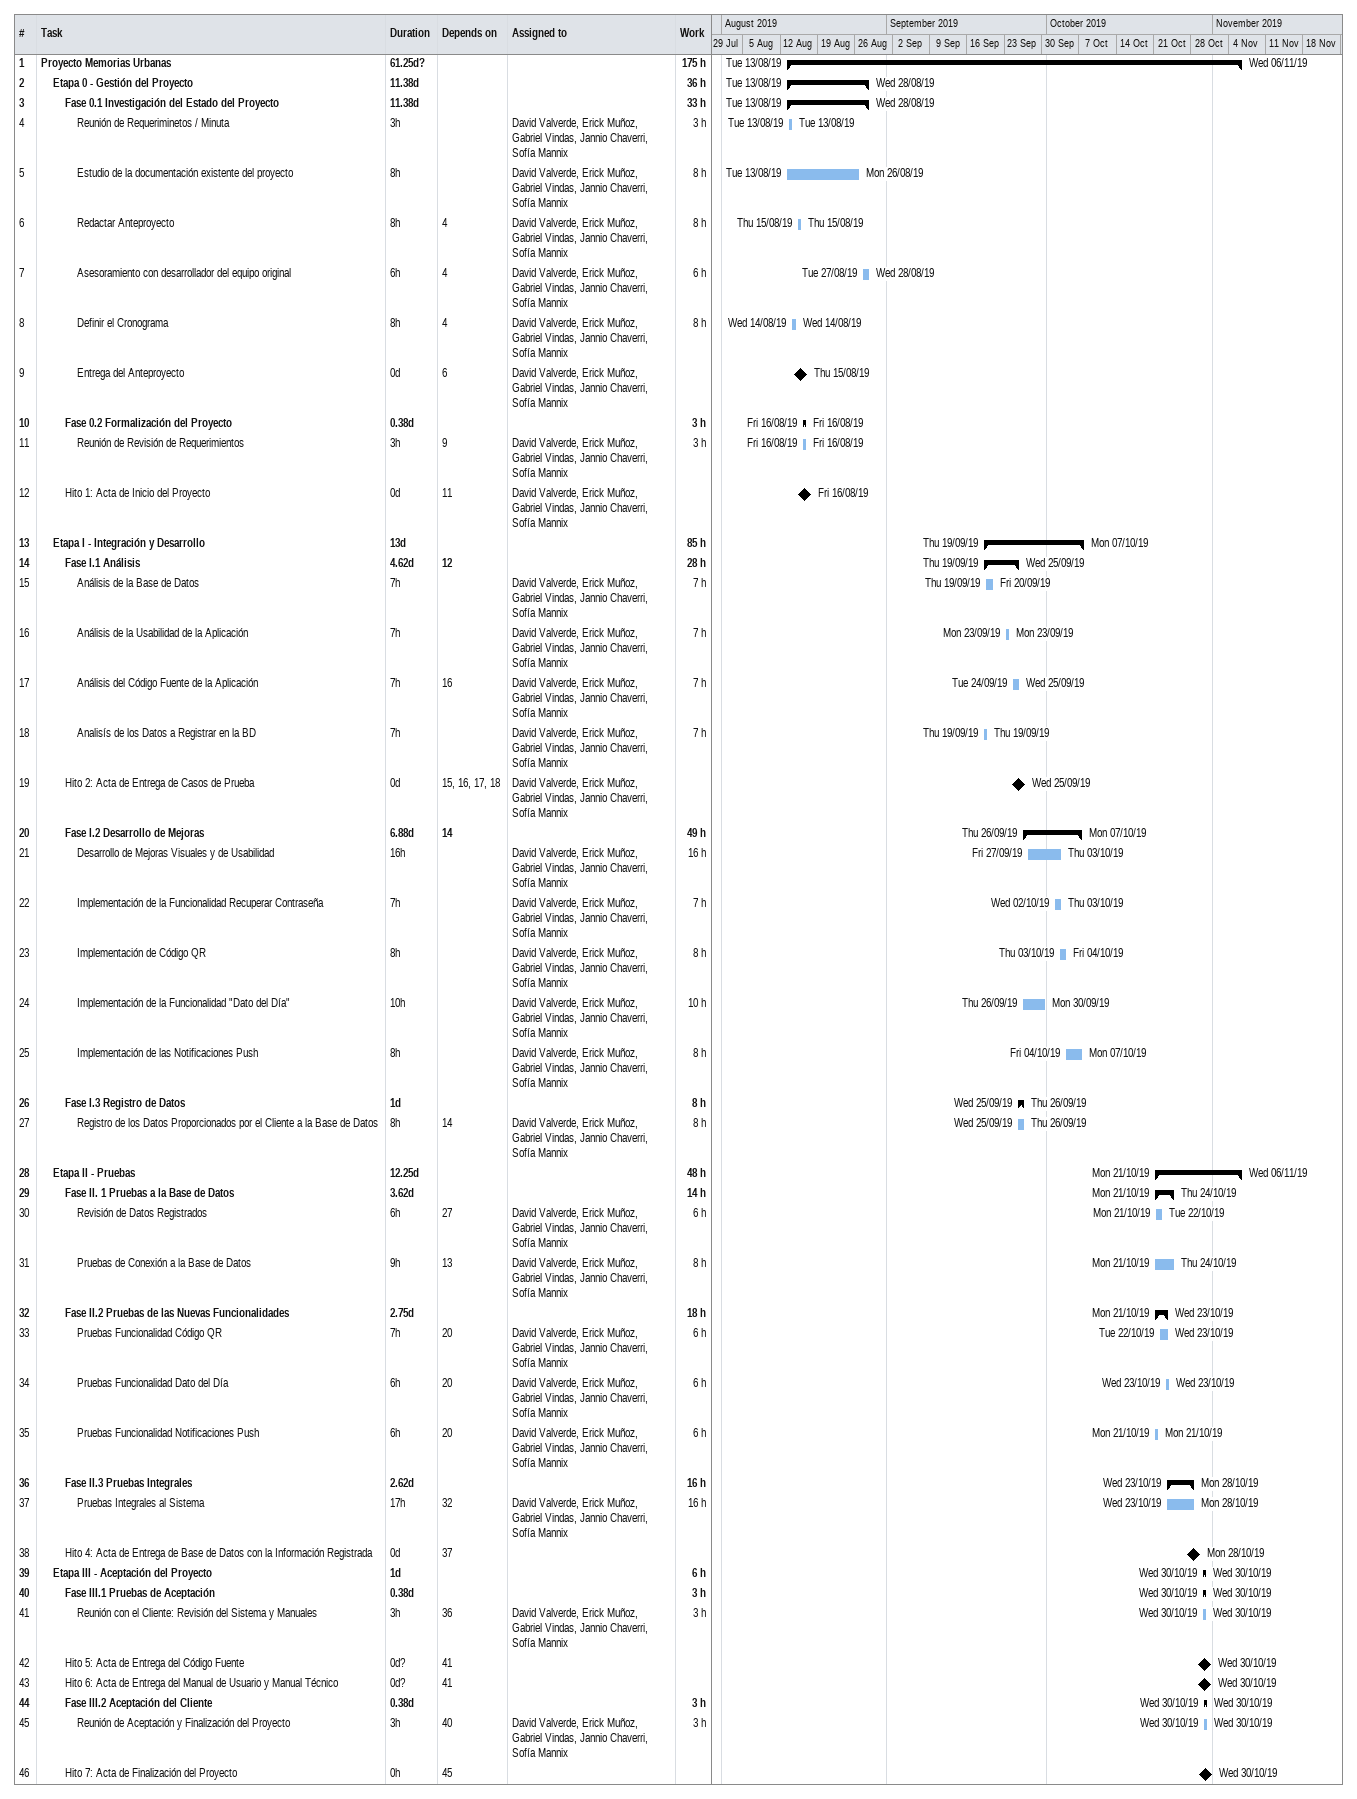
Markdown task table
| ID | Level | Task | Duration | Start | Finish | Predecessors | Resources | Work (h) |
|---|---|---|---|---|---|---|---|---|
| 1 | 1 | **Proyecto Memorias Urbanas** | 61.25d? | 2019-08-13 | 2019-11-06 |  |  | 175 |
| 2 | 2 | **Etapa 0 - Gestión del Proyecto** | 11.38d | 2019-08-13 | 2019-08-28 |  |  | 36 |
| 3 | 3 | **Fase 0.1 Investigación del Estado del Proyecto** | 11.38d | 2019-08-13 | 2019-08-28 |  |  | 33 |
| 4 | 4 | Reunión de Requeriminetos / Minuta | 3h | 2019-08-13 | 2019-08-13 |  | David Valverde, Erick Muñoz, Gabriel Vindas, Jannio Chaverri, Sofía Mannix | 3 |
| 5 | 4 | Estudio de la documentación existente del proyecto | 8h | 2019-08-13 | 2019-08-26 |  | David Valverde, Erick Muñoz, Gabriel Vindas, Jannio Chaverri, Sofía Mannix | 8 |
| 6 | 4 | Redactar Anteproyecto | 8h | 2019-08-15 | 2019-08-15 | 4 | David Valverde, Erick Muñoz, Gabriel Vindas, Jannio Chaverri, Sofía Mannix | 8 |
| 7 | 4 | Asesoramiento con desarrollador del equipo original | 6h | 2019-08-27 | 2019-08-28 | 4 | David Valverde, Erick Muñoz, Gabriel Vindas, Jannio Chaverri, Sofía Mannix | 6 |
| 8 | 4 | Definir el Cronograma | 8h | 2019-08-14 | 2019-08-14 | 4 | David Valverde, Erick Muñoz, Gabriel Vindas, Jannio Chaverri, Sofía Mannix | 8 |
| 9 | 4 | Entrega del Anteproyecto | 0d | 2019-08-15 | 2019-08-15 | 6 | David Valverde, Erick Muñoz, Gabriel Vindas, Jannio Chaverri, Sofía Mannix |  |
| 10 | 3 | **Fase 0.2 Formalización del Proyecto** | 0.38d | 2019-08-16 | 2019-08-16 |  |  | 3 |
| 11 | 4 | Reunión de Revisión de Requerimientos | 3h | 2019-08-16 | 2019-08-16 | 9 | David Valverde, Erick Muñoz, Gabriel Vindas, Jannio Chaverri, Sofía Mannix | 3 |
| 12 | 3 | Hito 1: Acta de Inicio del Proyecto | 0d | 2019-08-16 | 2019-08-16 | 11 | David Valverde, Erick Muñoz, Gabriel Vindas, Jannio Chaverri, Sofía Mannix |  |
| 13 | 2 | **Etapa I - Integración y Desarrollo** | 13d | 2019-09-19 | 2019-10-07 |  |  | 85 |
| 14 | 3 | **Fase I.1 Análisis** | 4.62d | 2019-09-19 | 2019-09-25 | 12 |  | 28 |
| 15 | 4 | Análisis de la Base de Datos | 7h | 2019-09-19 | 2019-09-20 |  | David Valverde, Erick Muñoz, Gabriel Vindas, Jannio Chaverri, Sofía Mannix | 7 |
| 16 | 4 | Análisis de la Usabilidad de la Aplicación | 7h | 2019-09-23 | 2019-09-23 |  | David Valverde, Erick Muñoz, Gabriel Vindas, Jannio Chaverri, Sofía Mannix | 7 |
| 17 | 4 | Análisis del Código Fuente de la Aplicación | 7h | 2019-09-24 | 2019-09-25 | 16 | David Valverde, Erick Muñoz, Gabriel Vindas, Jannio Chaverri, Sofía Mannix | 7 |
| 18 | 4 | Analisís de los Datos a Registrar en la BD | 7h | 2019-09-19 | 2019-09-19 |  | David Valverde, Erick Muñoz, Gabriel Vindas, Jannio Chaverri, Sofía Mannix | 7 |
| 19 | 3 | Hito 2: Acta de Entrega de Casos de Prueba | 0d | 2019-09-25 | 2019-09-25 | 15, 16, 17, 18 | David Valverde, Erick Muñoz, Gabriel Vindas, Jannio Chaverri, Sofía Mannix |  |
| 20 | 3 | **Fase I.2 Desarrollo de Mejoras** | 6.88d | 2019-09-26 | 2019-10-07 | 14 |  | 49 |
| 21 | 4 | Desarrollo de Mejoras Visuales y de Usabilidad | 16h | 2019-09-27 | 2019-10-03 |  | David Valverde, Erick Muñoz, Gabriel Vindas, Jannio Chaverri, Sofía Mannix | 16 |
| 22 | 4 | Implementación de la Funcionalidad Recuperar Contraseña | 7h | 2019-10-02 | 2019-10-03 |  | David Valverde, Erick Muñoz, Gabriel Vindas, Jannio Chaverri, Sofía Mannix | 7 |
| 23 | 4 | Implementación de Código QR | 8h | 2019-10-03 | 2019-10-04 |  | David Valverde, Erick Muñoz, Gabriel Vindas, Jannio Chaverri, Sofía Mannix | 8 |
| 24 | 4 | Implementación de la Funcionalidad "Dato del Día" | 10h | 2019-09-26 | 2019-09-30 |  | David Valverde, Erick Muñoz, Gabriel Vindas, Jannio Chaverri, Sofía Mannix | 10 |
| 25 | 4 | Implementación de las Notificaciones Push | 8h | 2019-10-04 | 2019-10-07 |  | David Valverde, Erick Muñoz, Gabriel Vindas, Jannio Chaverri, Sofía Mannix | 8 |
| 26 | 3 | **Fase I.3 Registro de Datos** | 1d | 2019-09-25 | 2019-09-26 |  |  | 8 |
| 27 | 4 | Registro de los Datos Proporcionados por el Cliente a la Base de Datos | 8h | 2019-09-25 | 2019-09-26 | 14 | David Valverde, Erick Muñoz, Gabriel Vindas, Jannio Chaverri, Sofía Mannix | 8 |
| 28 | 2 | **Etapa II - Pruebas** | 12.25d | 2019-10-21 | 2019-11-06 |  |  | 48 |
| 29 | 3 | **Fase II. 1 Pruebas a la Base de Datos** | 3.62d | 2019-10-21 | 2019-10-24 |  |  | 14 |
| 30 | 4 | Revisión de Datos Registrados | 6h | 2019-10-21 | 2019-10-22 | 27 | David Valverde, Erick Muñoz, Gabriel Vindas, Jannio Chaverri, Sofía Mannix | 6 |
| 31 | 4 | Pruebas de Conexión a la Base de Datos | 9h | 2019-10-21 | 2019-10-24 | 13 | David Valverde, Erick Muñoz, Gabriel Vindas, Jannio Chaverri, Sofía Mannix | 8 |
| 32 | 3 | **Fase II.2 Pruebas de las Nuevas Funcionalidades** | 2.75d | 2019-10-21 | 2019-10-23 |  |  | 18 |
| 33 | 4 | Pruebas Funcionalidad Código QR | 7h | 2019-10-22 | 2019-10-23 | 20 | David Valverde, Erick Muñoz, Gabriel Vindas, Jannio Chaverri, Sofía Mannix | 6 |
| 34 | 4 | Pruebas Funcionalidad Dato del Día | 6h | 2019-10-23 | 2019-10-23 | 20 | David Valverde, Erick Muñoz, Gabriel Vindas, Jannio Chaverri, Sofía Mannix | 6 |
| 35 | 4 | Pruebas Funcionalidad Notificaciones Push | 6h | 2019-10-21 | 2019-10-21 | 20 | David Valverde, Erick Muñoz, Gabriel Vindas, Jannio Chaverri, Sofía Mannix | 6 |
| 36 | 3 | **Fase II.3 Pruebas Integrales** | 2.62d | 2019-10-23 | 2019-10-28 |  |  | 16 |
| 37 | 4 | Pruebas Integrales al Sistema | 17h | 2019-10-23 | 2019-10-28 | 32 | David Valverde, Erick Muñoz, Gabriel Vindas, Jannio Chaverri, Sofía Mannix | 16 |
| 38 | 3 | Hito 4: Acta de Entrega de Base de Datos con la Información Registrada | 0d | 2019-10-28 | 2019-10-28 | 37 |  |  |
| 39 | 2 | **Etapa III - Aceptación del Proyecto** | 1d | 2019-10-30 | 2019-10-30 |  |  | 6 |
| 40 | 3 | **Fase III.1 Pruebas de Aceptación** | 0.38d | 2019-10-30 | 2019-10-30 |  |  | 3 |
| 41 | 4 | Reunión con el Cliente: Revisión del Sistema y Manuales | 3h | 2019-10-30 | 2019-10-30 | 36 | David Valverde, Erick Muñoz, Gabriel Vindas, Jannio Chaverri, Sofía Mannix | 3 |
| 42 | 3 | Hito 5: Acta de Entrega del Código Fuente | 0d? | 2019-10-30 | 2019-10-30 | 41 |  |  |
| 43 | 3 | Hito 6: Acta de Entrega del Manual de Usuario y Manual Técnico | 0d? | 2019-10-30 | 2019-10-30 | 41 |  |  |
| 44 | 3 | **Fase III.2 Aceptación del Cliente** | 0.38d | 2019-10-30 | 2019-10-30 |  |  | 3 |
| 45 | 4 | Reunión de Aceptación y Finalización del Proyecto | 3h | 2019-10-30 | 2019-10-30 | 40 | David Valverde, Erick Muñoz, Gabriel Vindas, Jannio Chaverri, Sofía Mannix | 3 |
| 46 | 3 | Hito 7: Acta de Finalización del Proyecto | 0h | 2019-10-30 | 2019-10-30 | 45 |  |  |
